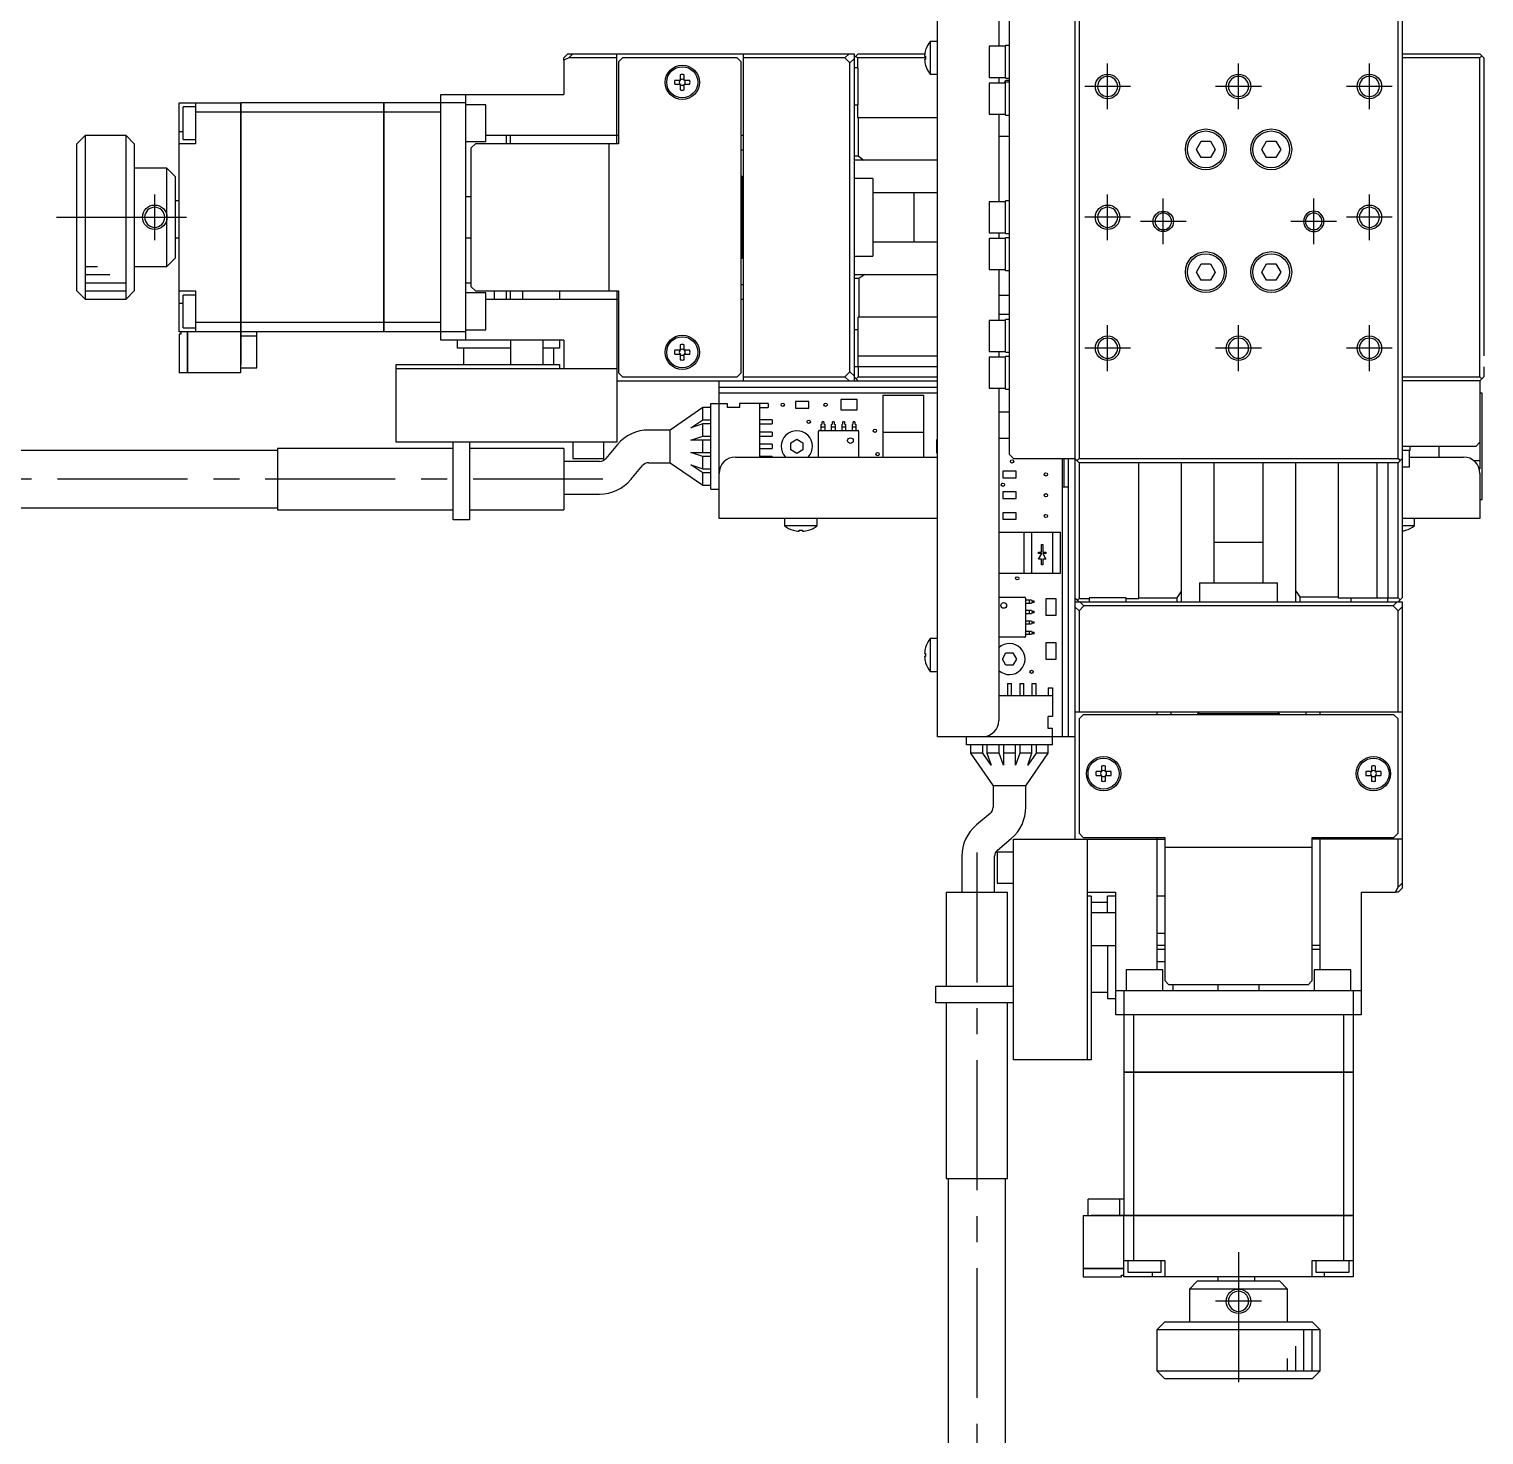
# Model space of a CAD drawing. Extents: x 0 to 716, y -8 to 426.
# Drawn here: x 157.8 to 335.7, y 158.7 to 330.5 of the extents above; entities that cross this region are included whole.
import ezdxf

# ---------------------------------------------------------------- set-up
doc = ezdxf.new("R2010")
doc.units = 0
doc.header["$LTSCALE"] = 0.5
doc.linetypes.add('CENTER', pattern=[50.8, 31.75, -6.35, 6.35, -6.35])
for name, color, linetype in [('MSM_CENTER', 1, 'CENTER'), ('MSM_CONTINUOUS', 7, 'CONTINUOUS'), ('MSM_NARROW', 5, 'CONTINUOUS')]:
    doc.layers.add(name, color=color, linetype=linetype)

msp = doc.modelspace()

# ---------------------------------------------------------------- linework, layer by layer
at = {"layer": 'MSM_CENTER'}
for p, q in [((289.67, 320.74), (289.67, 326.34)), ((305.67, 320.74), (305.67, 326.34)), ((321.67, 320.74), (321.67, 326.34)), ((292.47, 323.54), (286.87, 323.54)), ((308.47, 323.54), (302.87, 323.54)), ((324.47, 323.54), (318.87, 323.54)), ((173.17, 304.74), (173.17, 310.34)), ((289.67, 304.74), (289.67, 310.34)), ((296.47, 304.24), (296.47, 309.84)), ((314.87, 304.24), (314.87, 309.84)), ((321.67, 304.74), (321.67, 310.34)), ((161.17, 307.54), (179.17, 307.54)), ((292.47, 307.54), (286.87, 307.54)), ((299.27, 307.04), (293.67, 307.04)), ((317.67, 307.04), (312.07, 307.04)), ((324.47, 307.54), (318.87, 307.54)), ((289.67, 288.74), (289.67, 294.34)), ((305.67, 288.74), (305.67, 294.34)), ((321.67, 288.74), (321.67, 294.34)), ((292.47, 291.54), (286.87, 291.54)), ((308.47, 291.54), (302.87, 291.54)), ((324.47, 291.54), (318.87, 291.54)), ((227.97, 275.54), (89.06, 275.54)), ((273.67, 229.9), (273.67, 86.77)), ((305.67, 181.04), (305.67, 163.04)), ((308.47, 175.04), (302.87, 175.04))]:
    msp.add_line(p, q, dxfattribs=at)
at = {"layer": 'MSM_CONTINUOUS'}
for p, q in [((268.87, 244.04), (268.87, 337.04)), ((277.67, 278.54), (277.67, 336.54)), ((285.67, 337.04), (285.67, 231.54)), ((286.17, 337.04), (286.17, 278.04)), ((325.17, 278.04), (325.17, 337.04)), ((325.67, 337.04), (325.67, 261.04)), ((276.37, 335.04), (276.37, 328.44)), ((267.97, 329.04), (267.97, 325.04)), ((268.87, 329.04), (267.97, 329.04)), ((223.17, 327.04), (223.67, 327.54)), ((223.67, 327.54), (258.67, 327.54)), ((224.28, 327.54), (223.78, 327.04)), ((229.67, 316.54), (229.67, 327.54)), ((245.17, 287.54), (245.17, 327.54)), ((257.56, 327.04), (258.06, 327.54)), ((258.67, 327.54), (258.67, 287.54)), ((259.17, 327.54), (258.67, 327.04)), ((259.17, 327.54), (267.32, 327.54)), ((267.42, 327.99), (267.42, 327.97)), ((275.17, 328.44), (275.17, 324.64)), ((277.17, 328.44), (275.17, 328.44)), ((277.17, 324.54), (277.17, 328.54)), ((277.67, 328.54), (277.17, 328.54)), ((325.67, 327.54), (335.17, 327.54)), ((335.67, 327.04), (335.17, 327.54)), ((335.17, 327.04), (335.42, 327.29)), ((223.78, 327.04), (223.17, 326.74)), ((223.17, 326.74), (223.17, 327.04)), ((223.17, 326.74), (223.17, 322.54)), ((229.67, 327.04), (223.78, 327.04)), ((230.37, 327.04), (229.87, 326.54)), ((229.87, 326.54), (229.87, 316.54)), ((244.37, 327.04), (230.37, 327.04)), ((244.87, 326.54), (244.37, 327.04)), ((244.87, 288.54), (244.87, 326.54)), ((257.56, 327.04), (245.17, 327.04)), ((258.17, 326.43), (257.56, 327.04)), ((258.67, 326.93), (258.17, 326.43)), ((258.17, 288.66), (258.17, 326.43)), ((259.17, 325.79), (258.67, 325.79)), ((258.87, 327.24), (259.07, 327.04)), ((259.07, 327.04), (259.07, 325.79)), ((267.42, 327.04), (259.07, 327.04)), ((259.17, 321.29), (259.17, 325.79)), ((267.28, 327.24), (267.42, 327.24)), ((267.42, 326.84), (267.28, 326.84)), ((267.42, 327.24), (267.42, 326.84)), ((267.42, 326.12), (267.42, 326.09)), ((335.17, 327.04), (325.67, 327.04)), ((335.17, 288.04), (335.17, 327.04)), ((335.67, 327.04), (335.67, 290.61)), ((237.43, 324.28), (236.75, 324.28)), ((236.75, 323.8), (237.43, 323.8)), ((237.43, 324.96), (237.43, 324.28)), ((237.43, 323.8), (237.43, 323.13)), ((237.91, 324.28), (237.91, 324.96)), ((238.59, 324.28), (237.91, 324.28)), ((237.91, 323.8), (238.59, 323.8)), ((237.91, 323.13), (237.91, 323.8)), ((267.97, 325.04), (268.87, 325.04)), ((275.17, 324.64), (277.17, 324.64)), ((275.17, 323.94), (275.17, 320.14)), ((277.17, 323.94), (275.17, 323.94)), ((276.37, 324.64), (276.37, 323.94)), ((277.04, 323.94), (277.24, 324.29)), ((277.17, 324.54), (277.67, 324.54)), ((277.17, 320.04), (277.17, 324.04)), ((277.67, 324.04), (277.17, 324.04)), ((277.24, 324.29), (277.67, 324.29)), ((208.17, 322.54), (223.17, 322.54)), ((208.17, 292.54), (208.17, 322.54)), ((211.17, 322.54), (211.17, 292.54)), ((176.17, 293.54), (176.17, 321.54)), ((176.17, 321.54), (183.67, 321.54)), ((178.17, 321.04), (176.67, 321.04)), ((176.67, 317.04), (176.67, 321.04)), ((178.17, 321.54), (178.17, 316.54)), ((183.67, 320.39), (178.17, 320.39)), ((183.67, 321.54), (183.67, 288.54)), ((183.67, 321.53), (183.68, 321.53)), ((183.67, 320.39), (183.68, 320.39)), ((201.17, 321.54), (183.68, 321.54)), ((183.68, 321.54), (183.68, 289.54)), ((201.17, 320.39), (183.68, 320.39)), ((201.17, 293.54), (201.17, 321.54)), ((201.17, 321.53), (201.18, 321.53)), ((201.17, 320.39), (201.18, 320.39)), ((201.18, 321.54), (201.18, 293.54)), ((211.17, 321.54), (201.18, 321.54)), ((208.17, 320.39), (201.18, 320.39)), ((213.67, 321.29), (211.17, 321.29)), ((213.67, 316.79), (213.67, 321.29)), ((258.67, 321.29), (259.17, 321.29)), ((259.07, 321.29), (259.07, 319.74)), ((275.17, 320.14), (277.17, 320.14)), ((276.37, 320.14), (276.37, 309.44)), ((259.07, 319.74), (268.87, 319.74)), ((259.17, 319.74), (259.17, 315.04)), ((277.17, 320.04), (277.67, 320.04)), ((164.67, 317.54), (163.67, 316.54)), ((164.67, 317.54), (164.67, 297.54)), ((169.67, 317.54), (164.67, 317.54)), ((169.67, 297.54), (169.67, 317.54)), ((170.67, 316.54), (169.67, 317.54)), ((176.17, 318.04), (176.67, 318.04)), ((176.67, 317.04), (178.17, 317.04)), ((211.17, 316.79), (213.67, 316.79)), ((229.87, 317.54), (213.67, 317.54)), ((216.17, 316.54), (216.17, 317.54)), ((216.67, 316.54), (216.67, 317.54)), ((245.17, 317.54), (244.87, 317.54)), ((276.37, 317.44), (277.67, 317.44)), ((300.52, 315.84), (301.09, 316.84)), ((301.09, 316.84), (302.25, 316.84)), ((302.25, 316.84), (302.83, 315.84)), ((308.52, 315.84), (309.09, 316.84)), ((309.09, 316.84), (310.25, 316.84)), ((310.25, 316.84), (310.83, 315.84)), ((163.67, 298.54), (163.67, 316.54)), ((170.67, 316.54), (170.67, 298.54)), ((178.17, 316.54), (176.17, 316.54)), ((212.37, 316.54), (211.87, 316.04)), ((211.87, 299.04), (211.87, 316.04)), ((229.87, 316.54), (212.37, 316.54)), ((228.67, 316.54), (228.67, 298.54)), ((244.87, 315.79), (245.17, 315.79)), ((258.67, 315.04), (259.17, 315.04)), ((259.17, 315.04), (259.88, 314.54)), ((301.09, 314.84), (300.52, 315.84)), ((302.25, 314.84), (301.09, 314.84)), ((302.83, 315.84), (302.25, 314.84)), ((309.09, 314.84), (308.52, 315.84)), ((310.25, 314.84), (309.09, 314.84)), ((310.83, 315.84), (310.25, 314.84)), ((174.67, 313.54), (170.67, 313.54)), ((174.67, 313.54), (175.67, 312.54)), ((174.67, 301.54), (174.67, 313.54)), ((268.87, 314.54), (258.67, 314.54)), ((175.67, 312.54), (175.67, 302.54)), ((244.97, 312.54), (244.87, 312.54)), ((244.97, 302.54), (244.97, 312.54)), ((245.17, 312.34), (244.97, 312.54)), ((260.97, 312.29), (258.67, 312.29)), ((260.97, 312.29), (260.97, 302.79)), ((176.17, 309.54), (175.67, 309.54)), ((211.87, 310.04), (211.17, 310.04)), ((268.87, 310.54), (260.97, 310.54)), ((265.97, 310.54), (265.97, 304.54)), ((277.17, 305.54), (277.17, 309.54)), ((277.67, 309.54), (277.17, 309.54)), ((275.17, 309.44), (275.17, 305.64)), ((277.17, 309.44), (275.17, 309.44)), ((175.67, 305.04), (176.17, 305.04)), ((211.17, 305.04), (211.87, 305.04)), ((260.97, 304.54), (268.87, 304.54)), ((275.17, 305.64), (277.17, 305.64)), ((275.17, 304.94), (275.17, 301.14)), ((277.17, 304.94), (275.17, 304.94)), ((276.37, 305.64), (276.37, 304.94)), ((277.17, 305.54), (277.67, 305.54)), ((277.17, 301.04), (277.17, 305.04)), ((277.67, 305.04), (277.17, 305.04)), ((175.67, 302.54), (174.67, 301.54)), ((244.87, 302.54), (244.97, 302.54)), ((244.97, 302.54), (245.17, 302.74)), ((258.67, 302.79), (260.97, 302.79)), ((170.67, 301.54), (174.67, 301.54)), ((275.17, 301.14), (277.17, 301.14)), ((276.37, 301.14), (276.37, 294.94)), ((277.17, 301.04), (277.67, 301.04)), ((300.52, 300.84), (301.09, 301.84)), ((301.09, 299.84), (300.52, 300.84)), ((301.09, 301.84), (302.25, 301.84)), ((302.25, 301.84), (302.83, 300.84)), ((302.83, 300.84), (302.25, 299.84)), ((308.52, 300.84), (309.09, 301.84)), ((309.09, 299.84), (308.52, 300.84)), ((309.09, 301.84), (310.25, 301.84)), ((310.25, 301.84), (310.83, 300.84)), ((310.83, 300.84), (310.25, 299.84)), ((211.17, 299.54), (211.87, 299.54)), ((211.87, 299.04), (212.37, 298.54)), ((245.17, 299.29), (244.87, 299.29)), ((258.67, 300.54), (268.87, 300.54)), ((259.27, 300.04), (258.67, 300.04)), ((259.98, 300.54), (259.27, 300.04)), ((259.27, 300.04), (259.27, 295.34)), ((302.25, 299.84), (301.09, 299.84)), ((310.25, 299.84), (309.09, 299.84)), ((163.67, 298.54), (164.67, 297.54)), ((164.67, 297.54), (169.67, 297.54)), ((169.67, 297.54), (170.67, 298.54)), ((176.17, 298.54), (178.17, 298.54)), ((176.17, 297.04), (176.67, 297.04)), ((178.17, 298.04), (176.67, 298.04)), ((176.67, 294.04), (176.67, 298.04)), ((178.17, 298.54), (178.17, 293.54)), ((213.67, 298.29), (211.17, 298.29)), ((212.37, 298.54), (229.87, 298.54)), ((213.67, 293.79), (213.67, 298.29)), ((213.67, 297.54), (229.87, 297.54)), ((214.67, 298.54), (214.67, 297.54)), ((216.17, 297.54), (216.17, 298.54)), ((216.67, 297.54), (216.67, 298.54)), ((218.17, 297.54), (218.17, 298.54)), ((222.67, 298.54), (222.67, 297.54)), ((229.67, 298.54), (229.67, 280.04)), ((229.87, 298.54), (229.87, 288.54)), ((244.87, 297.54), (245.17, 297.54)), ((276.37, 298.04), (277.67, 298.04)), ((259.17, 289.29), (259.17, 295.34)), ((268.87, 295.34), (259.17, 295.34)), ((277.67, 295.64), (276.37, 295.64)), ((183.67, 293.54), (176.17, 293.54)), ((176.37, 293.54), (176.37, 293.24)), ((176.67, 294.04), (178.17, 294.04)), ((177.17, 288.54), (177.17, 293.54)), ((177.18, 293.54), (177.18, 288.54)), ((183.67, 294.7), (178.17, 294.7)), ((183.67, 294.7), (183.68, 294.7)), ((183.67, 293.55), (183.68, 293.55)), ((201.17, 294.7), (183.68, 294.7)), ((201.17, 293.54), (183.68, 293.54)), ((185.67, 289.14), (185.67, 293.54)), ((201.17, 294.7), (201.18, 294.7)), ((201.17, 293.55), (201.18, 293.55)), ((208.17, 294.7), (201.18, 294.7)), ((211.17, 293.54), (201.18, 293.54)), ((211.17, 293.79), (213.67, 293.79)), ((259.17, 293.79), (258.67, 293.79)), ((275.17, 294.94), (275.17, 291.14)), ((277.17, 294.94), (275.17, 294.94)), ((277.17, 291.04), (277.17, 295.04)), ((277.67, 295.04), (277.17, 295.04)), ((176.37, 293.24), (176.17, 293.24)), ((176.17, 293.24), (176.17, 288.54)), ((183.68, 293.04), (185.67, 293.04)), ((223.17, 292.54), (208.17, 292.54)), ((210.17, 291.54), (210.17, 292.54)), ((216.67, 292.54), (216.67, 289.54)), ((220.67, 289.54), (220.67, 292.54)), ((222.67, 292.54), (222.67, 291.54)), ((223.17, 292.54), (223.17, 289.04)), ((237.43, 291.96), (237.43, 291.28)), ((237.91, 291.28), (237.91, 291.96)), ((216.67, 291.54), (210.17, 291.54)), ((210.92, 291.54), (210.92, 289.54)), ((222.67, 291.54), (220.67, 291.54)), ((221.92, 291.54), (221.92, 289.54)), ((237.43, 291.28), (236.75, 291.28)), ((236.75, 290.8), (237.43, 290.8)), ((237.43, 290.8), (237.43, 290.13)), ((238.59, 291.28), (237.91, 291.28)), ((237.91, 290.8), (238.59, 290.8)), ((237.91, 290.13), (237.91, 290.8)), ((259.17, 290.61), (268.87, 290.61)), ((275.17, 291.14), (277.17, 291.14)), ((275.17, 290.44), (275.17, 286.64)), ((277.17, 290.44), (275.17, 290.44)), ((276.37, 291.14), (276.37, 290.44)), ((277.17, 291.04), (277.67, 291.04)), ((277.17, 286.54), (277.17, 290.54)), ((277.67, 290.54), (277.17, 290.54)), ((177.17, 288.54), (176.17, 288.54)), ((177.17, 288.55), (177.18, 288.55)), ((183.67, 288.54), (177.18, 288.54)), ((183.68, 289.54), (183.67, 289.54)), ((183.67, 289.14), (185.67, 289.14)), ((202.67, 289.54), (222.67, 289.54)), ((202.67, 280.04), (202.67, 289.54)), ((202.67, 289.04), (229.67, 289.04)), ((222.67, 289.54), (222.67, 289.04)), ((229.87, 288.54), (230.37, 288.04)), ((244.37, 288.04), (244.87, 288.54)), ((257.56, 288.04), (258.17, 288.66)), ((258.17, 288.66), (258.67, 288.16)), ((258.67, 289.29), (259.17, 289.29)), ((259.17, 289.28), (259.17, 288.04)), ((268.87, 289.28), (259.17, 289.28)), ((335.67, 289.28), (335.67, 288.04)), ((229.67, 287.54), (268.87, 287.54)), ((230.37, 288.04), (244.37, 288.04)), ((242.17, 270.74), (242.17, 287.54)), ((268.87, 286.74), (242.17, 286.74)), ((245.17, 288.04), (257.56, 288.04)), ((258.06, 287.54), (257.56, 288.04)), ((258.67, 288.04), (259.17, 287.54)), ((259.17, 288.04), (258.92, 287.79)), ((259.17, 288.04), (268.87, 288.04)), ((275.17, 286.64), (277.17, 286.64)), ((276.37, 286.64), (276.37, 246.04)), ((277.17, 286.54), (277.67, 286.54)), ((325.67, 288.04), (335.17, 288.04)), ((335.17, 287.54), (325.67, 287.54)), ((335.17, 287.54), (335.67, 288.04)), ((335.42, 287.79), (335.17, 288.04)), ((335.17, 287.54), (335.17, 276.79)), ((241.17, 274.29), (241.17, 284.79)), ((241.17, 284.79), (243.17, 284.79)), ((268.87, 286.04), (242.17, 286.04)), ((243.17, 284.79), (243.17, 284.29)), ((244.67, 284.79), (244.67, 284.29)), ((248.17, 284.79), (244.67, 284.79)), ((247.17, 278.24), (247.17, 284.79)), ((248.17, 284.79), (248.17, 284.29)), ((253.13, 285.02), (251.53, 285.02)), ((251.53, 285.02), (251.53, 284.22)), ((253.13, 284.22), (253.13, 285.02)), ((257.05, 285.25), (257.05, 284)), ((259.05, 285.25), (257.05, 285.25)), ((259.05, 284), (259.05, 285.25)), ((262.17, 285.79), (267.17, 285.79)), ((262.17, 285.79), (262.17, 278.24)), ((267.17, 285.79), (267.17, 278.24)), ((335.47, 286.04), (335.17, 286.04)), ((335.47, 273.04), (335.47, 286.04)), ((240.17, 284.29), (236.17, 281.54)), ((238.72, 281.79), (240.17, 282.79)), ((240.17, 282.79), (240.17, 284.29)), ((241.17, 284.29), (240.17, 284.29)), ((240.17, 282.79), (241.17, 282.79)), ((244.67, 284.29), (243.17, 284.29)), ((247.17, 284.29), (248.17, 284.29)), ((248.67, 282.79), (247.17, 282.79)), ((248.67, 282.79), (248.67, 282.29)), ((251.53, 284.22), (253.13, 284.22)), ((257.05, 284), (259.05, 284)), ((277.67, 283.74), (276.37, 283.74)), ((236.17, 281.54), (233.57, 281.54)), ((236.17, 277.54), (236.17, 281.54)), ((240.17, 282.29), (238.72, 281.79)), ((240.17, 280.79), (240.17, 282.29)), ((241.17, 282.29), (240.17, 282.29)), ((247.17, 282.29), (248.67, 282.29)), ((248.67, 281.29), (247.17, 281.29)), ((248.67, 281.29), (248.67, 280.79)), ((254.33, 278.24), (254.33, 281.39)), ((254.43, 281.49), (259.13, 281.49)), ((254.66, 282.23), (254.77, 282.29)), ((254.66, 281.49), (254.66, 282.23)), ((254.66, 281.93), (255.09, 281.93)), ((254.77, 282.29), (254.77, 282.54)), ((254.97, 282.54), (254.77, 282.54)), ((254.97, 282.54), (254.97, 282.29)), ((254.97, 282.29), (255.09, 282.23)), ((255.09, 282.23), (255.09, 281.49)), ((255.93, 282.23), (256.04, 282.29)), ((255.93, 281.49), (255.93, 282.23)), ((255.93, 281.93), (256.36, 281.93)), ((256.04, 282.29), (256.04, 282.54)), ((256.24, 282.54), (256.04, 282.54)), ((256.24, 282.54), (256.24, 282.29)), ((256.24, 282.29), (256.36, 282.23)), ((256.36, 282.23), (256.36, 281.49)), ((257.2, 282.23), (257.31, 282.29)), ((257.2, 281.49), (257.2, 282.23)), ((257.2, 281.93), (257.63, 281.93)), ((257.31, 282.29), (257.31, 282.54)), ((257.51, 282.54), (257.31, 282.54)), ((257.51, 282.54), (257.51, 282.29)), ((257.51, 282.29), (257.63, 282.23)), ((257.63, 282.23), (257.63, 281.49)), ((258.47, 282.23), (258.58, 282.29)), ((258.47, 281.49), (258.47, 282.23)), ((258.47, 281.93), (258.9, 281.93)), ((258.58, 282.29), (258.58, 282.54)), ((258.78, 282.54), (258.58, 282.54)), ((258.78, 282.54), (258.78, 282.29)), ((258.78, 282.29), (258.9, 282.23)), ((258.9, 282.23), (258.9, 281.49)), ((259.23, 281.39), (259.23, 278.24)), ((262.17, 281.29), (267.17, 281.29)), ((188.17, 279.29), (188.17, 271.79)), ((209.67, 279.29), (188.17, 279.29)), ((229.67, 280.04), (202.67, 280.04)), ((209.67, 270.54), (209.67, 280.04)), ((211.67, 280.04), (211.67, 270.54)), ((223.17, 279.29), (211.67, 279.29)), ((223.17, 279.29), (223.17, 271.79)), ((224.27, 280.04), (224.27, 278.04)), ((228.07, 278.04), (228.07, 280.04)), ((229.74, 279.76), (228.32, 278.07)), ((238.72, 280.29), (240.17, 280.79)), ((241.17, 280.29), (238.72, 280.29)), ((240.17, 280.79), (241.17, 280.79)), ((240.17, 278.79), (240.17, 280.29)), ((247.17, 280.79), (248.67, 280.79)), ((248.67, 279.79), (247.17, 279.79)), ((247.17, 279.29), (248.67, 279.29)), ((248.67, 279.79), (248.67, 279.29)), ((250.92, 279.98), (251.67, 280.41)), ((250.92, 279.11), (250.92, 279.98)), ((251.67, 280.41), (252.42, 279.98)), ((252.42, 279.98), (252.42, 279.11)), ((268.76, 280.34), (268.76, 278.74)), ((268.87, 280.34), (268.76, 280.34)), ((276.37, 280.54), (277.67, 280.54)), ((334.67, 279.54), (325.67, 279.54)), ((326.67, 279.04), (326.67, 279.54)), ((330.17, 279.54), (330.17, 278.24)), ((334.67, 279.54), (335.17, 280.04)), ((188.17, 279.04), (140.17, 279.04)), ((227.56, 277.71), (223.17, 277.71)), ((224.27, 278.04), (228.07, 278.04)), ((233.57, 277.54), (236.17, 277.54)), ((236.17, 277.54), (240.17, 274.79)), ((240.17, 278.29), (238.72, 278.79)), ((238.72, 278.79), (241.17, 278.79)), ((240.17, 276.79), (240.17, 278.29)), ((241.17, 278.29), (240.17, 278.29)), ((244.17, 278.24), (268.87, 278.24)), ((248.67, 278.29), (247.17, 278.29)), ((248.67, 278.29), (248.67, 278.24)), ((251.67, 278.68), (250.92, 279.11)), ((252.42, 279.11), (251.67, 278.68)), ((268.76, 278.74), (268.87, 278.74)), ((277.67, 278.54), (278.17, 278.04)), ((278.17, 278.04), (285.67, 278.04)), ((284.17, 244.04), (284.17, 278.04)), ((284.37, 274.54), (284.37, 278.04)), ((284.87, 244.04), (284.87, 278.04)), ((285.67, 278.04), (286.17, 277.54)), ((285.92, 277.79), (286.17, 278.04)), ((286.17, 278.04), (325.17, 278.04)), ((286.17, 277.54), (286.17, 260.94)), ((325.17, 277.54), (286.17, 277.54)), ((293.47, 260.94), (293.47, 277.54)), ((298.67, 277.54), (298.67, 260.54)), ((302.67, 277.54), (302.67, 262.84)), ((308.67, 262.84), (308.67, 277.54)), ((312.67, 260.54), (312.67, 277.54)), ((317.87, 277.54), (317.87, 261.04)), ((322.61, 261.04), (322.61, 277.54)), ((323.93, 277.54), (323.93, 261.04)), ((325.17, 278.04), (325.42, 277.79)), ((325.17, 277.54), (325.67, 278.04)), ((325.17, 261.04), (325.17, 277.54)), ((326.67, 279.04), (325.67, 279.04)), ((326.57, 277.04), (326.57, 279.04)), ((326.57, 278.24), (333.17, 278.24)), ((335.17, 277.79), (334.43, 277.79)), ((231.39, 275.5), (232.8, 277.19)), ((240.17, 276.29), (238.72, 277.29)), ((238.72, 277.29), (240.17, 276.79)), ((240.17, 276.79), (241.17, 276.79)), ((240.17, 274.79), (240.17, 276.29)), ((241.17, 276.29), (240.17, 276.29)), ((276.87, 276.51), (276.87, 275.71)), ((278.47, 276.51), (276.87, 276.51)), ((276.87, 275.71), (278.47, 275.71)), ((278.47, 275.71), (278.47, 276.51)), ((325.67, 277.04), (326.57, 277.04)), ((335.09, 276.79), (335.17, 276.79)), ((335.17, 276.24), (335.17, 270.74)), ((240.17, 274.79), (241.17, 274.79)), ((241.17, 274.29), (242.17, 274.29)), ((276.87, 273.97), (276.87, 273.17)), ((278.47, 273.97), (276.87, 273.97)), ((278.47, 273.17), (278.47, 273.97)), ((284.87, 274.54), (284.17, 274.54)), ((223.17, 273.71), (227.56, 273.71)), ((276.87, 273.17), (278.47, 273.17)), ((335.17, 273.04), (335.47, 273.04)), ((140.17, 272.04), (188.17, 272.04)), ((188.17, 271.79), (209.67, 271.79)), ((211.67, 270.54), (209.67, 270.54)), ((211.67, 271.79), (223.17, 271.79)), ((268.87, 270.74), (242.17, 270.74)), ((250.17, 270.74), (250.17, 269.85)), ((254.17, 269.85), (254.17, 270.74)), ((276.87, 271.43), (276.87, 270.63)), ((278.47, 271.43), (276.87, 271.43)), ((276.87, 270.63), (278.47, 270.63)), ((278.47, 270.63), (278.47, 271.43)), ((335.17, 270.74), (325.67, 270.74)), ((327.17, 269.85), (327.17, 270.74)), ((250.17, 269.85), (254.17, 269.85)), ((251.22, 269.29), (251.24, 269.29)), ((251.97, 269.29), (252.37, 269.29)), ((251.97, 269.16), (251.97, 269.29)), ((252.37, 269.29), (252.37, 269.16)), ((253.1, 269.29), (253.12, 269.29)), ((276.37, 269.04), (283.92, 269.04)), ((279.42, 269.04), (279.42, 264.04)), ((280.42, 264.04), (280.42, 269.04)), ((282.92, 269.04), (282.92, 264.04)), ((283.92, 264.04), (283.92, 269.04)), ((325.67, 269.85), (327.17, 269.85)), ((326.1, 269.29), (326.12, 269.29)), ((281.6, 267.54), (281.75, 267.54)), ((281.6, 266.59), (281.6, 267.54)), ((281.75, 267.54), (281.75, 266.59)), ((302.67, 267.84), (308.67, 267.84)), ((281.22, 266.59), (281.6, 266.59)), ((281.22, 266.44), (281.22, 266.59)), ((281.22, 265.77), (281.61, 266.44)), ((281.61, 266.44), (281.22, 266.44)), ((281.6, 265.77), (281.22, 265.77)), ((281.6, 265.07), (281.6, 265.77)), ((281.75, 265.07), (281.6, 265.07)), ((282.12, 266.44), (281.73, 266.44)), ((281.73, 266.44), (282.12, 265.77)), ((281.75, 266.59), (282.12, 266.59)), ((282.12, 265.77), (281.75, 265.77)), ((281.75, 265.77), (281.75, 265.07)), ((282.12, 266.59), (282.12, 266.44)), ((276.37, 264.04), (283.92, 264.04)), ((298.17, 261.04), (298.67, 261.75)), ((300.92, 262.84), (310.42, 262.84)), ((300.92, 262.84), (300.92, 260.54)), ((310.42, 260.54), (310.42, 262.84)), ((312.67, 261.85), (313.17, 261.14)), ((276.37, 261.1), (279.52, 261.1)), ((279.62, 261), (279.62, 256.3)), ((279.62, 260.77), (280.35, 260.77)), ((280.35, 260.34), (279.62, 260.34)), ((280.06, 260.77), (280.06, 260.34)), ((280.35, 260.77), (280.42, 260.65)), ((280.42, 260.45), (280.35, 260.34)), ((280.42, 260.65), (280.67, 260.65)), ((280.67, 260.45), (280.42, 260.45)), ((280.67, 260.45), (280.67, 260.65)), ((282.13, 260.92), (282.13, 258.92)), ((283.38, 260.92), (282.13, 260.92)), ((283.38, 258.92), (283.38, 260.92)), ((285.67, 261.04), (285.97, 260.74)), ((285.67, 260.54), (325.67, 260.54)), ((286.17, 259.43), (285.67, 259.93)), ((285.97, 260.74), (286.17, 260.94)), ((285.97, 260.74), (286.17, 260.54)), ((286.17, 260.94), (287.42, 260.94)), ((286.78, 260.04), (286.17, 259.43)), ((286.28, 260.54), (286.78, 260.04)), ((324.56, 260.04), (286.78, 260.04)), ((291.92, 261.04), (287.42, 261.04)), ((287.42, 261.04), (287.42, 260.54)), ((291.92, 260.54), (291.92, 261.04)), ((291.92, 260.94), (293.47, 260.94)), ((293.47, 261.04), (298.17, 261.04)), ((298.17, 260.54), (298.17, 261.04)), ((313.17, 261.14), (313.17, 260.54)), ((313.17, 261.14), (317.87, 261.14)), ((317.87, 261.04), (323.92, 261.04)), ((319.42, 261.04), (319.42, 260.54)), ((323.92, 260.54), (323.92, 261.04)), ((323.93, 261.04), (325.17, 261.04)), ((324.56, 260.04), (325.06, 260.54)), ((325.17, 259.43), (324.56, 260.04)), ((325.17, 261.04), (325.42, 260.79)), ((325.17, 260.54), (325.67, 261.04)), ((325.67, 259.93), (325.17, 259.43)), ((325.67, 260.54), (325.67, 225.54)), ((279.62, 259.5), (280.35, 259.5)), ((280.35, 259.07), (279.62, 259.07)), ((279.62, 258.23), (280.35, 258.23)), ((280.06, 259.5), (280.06, 259.07)), ((280.06, 258.23), (280.06, 257.8)), ((280.35, 259.5), (280.42, 259.38)), ((280.42, 259.18), (280.35, 259.07)), ((280.35, 258.23), (280.42, 258.11)), ((280.42, 257.91), (280.35, 257.8)), ((280.42, 259.38), (280.67, 259.38)), ((280.67, 259.18), (280.42, 259.18)), ((280.42, 258.11), (280.67, 258.11)), ((280.67, 257.91), (280.42, 257.91)), ((280.67, 259.18), (280.67, 259.38)), ((280.67, 257.91), (280.67, 258.11)), ((282.13, 258.92), (283.38, 258.92)), ((286.17, 259.43), (286.17, 247.04)), ((325.17, 247.04), (325.17, 259.43)), ((279.52, 256.2), (276.37, 256.2)), ((280.35, 257.8), (279.62, 257.8)), ((279.62, 256.96), (280.35, 256.96)), ((280.35, 256.53), (279.62, 256.53)), ((280.06, 256.96), (280.06, 256.53)), ((280.35, 256.96), (280.42, 256.84)), ((280.42, 256.64), (280.35, 256.53)), ((280.42, 256.84), (280.67, 256.84)), ((280.67, 256.64), (280.42, 256.64)), ((280.67, 256.64), (280.67, 256.84)), ((267.42, 254.99), (267.42, 254.97)), ((267.97, 256.04), (267.97, 252.04)), ((268.87, 256.04), (267.97, 256.04)), ((282.13, 255.52), (282.13, 253.52)), ((283.38, 255.52), (282.13, 255.52)), ((283.38, 253.52), (283.38, 255.52)), ((267.28, 254.24), (267.42, 254.24)), ((267.42, 253.84), (267.28, 253.84)), ((267.42, 254.24), (267.42, 253.84)), ((267.42, 253.12), (267.42, 253.09)), ((276.8, 253.54), (277.24, 254.29)), ((277.24, 252.79), (276.8, 253.54)), ((277.24, 254.29), (278.1, 254.29)), ((278.1, 252.79), (277.24, 252.79)), ((278.1, 254.29), (278.54, 253.54)), ((278.54, 253.54), (278.1, 252.79)), ((282.13, 253.52), (283.38, 253.52)), ((267.97, 252.04), (268.87, 252.04)), ((276.37, 250.54), (276.42, 250.54)), ((282.92, 249.04), (276.37, 249.04)), ((276.42, 249.04), (276.42, 250.54)), ((277.42, 250.54), (277.92, 250.54)), ((277.42, 250.54), (277.42, 249.04)), ((277.92, 249.04), (277.92, 250.54)), ((278.92, 250.54), (279.42, 250.54)), ((278.92, 250.54), (278.92, 249.04)), ((279.42, 249.04), (279.42, 250.54)), ((280.42, 250.54), (280.92, 250.54)), ((280.42, 250.54), (280.42, 249.04)), ((280.92, 249.04), (280.92, 250.54)), ((282.42, 250.04), (282.92, 250.04)), ((282.42, 250.04), (282.42, 249.04)), ((282.92, 250.04), (282.92, 246.54)), ((282.92, 246.54), (282.42, 246.54)), ((282.42, 245.04), (282.42, 246.54)), ((325.67, 247.04), (285.67, 247.04)), ((286.67, 246.74), (286.17, 246.24)), ((286.17, 246.24), (286.17, 232.24)), ((324.67, 246.74), (286.67, 246.74)), ((295.67, 247.04), (295.67, 246.74)), ((297.42, 246.74), (297.42, 247.04)), ((300.87, 247.04), (300.67, 246.84)), ((310.67, 246.84), (300.67, 246.84)), ((300.67, 246.84), (300.67, 246.74)), ((310.67, 246.84), (310.47, 247.04)), ((310.67, 246.74), (310.67, 246.84)), ((313.92, 247.04), (313.92, 246.74)), ((315.67, 246.74), (315.67, 247.04)), ((325.17, 246.24), (324.67, 246.74)), ((325.17, 232.24), (325.17, 246.24)), ((285.67, 244.04), (268.87, 244.04)), ((272.42, 243.04), (272.42, 244.04)), ((282.92, 245.04), (282.42, 245.04)), ((282.92, 243.04), (282.92, 245.04)), ((282.92, 243.04), (272.42, 243.04)), ((272.92, 243.04), (272.92, 242.04)), ((274.42, 242.04), (272.92, 242.04)), ((272.92, 242.04), (275.67, 238.04)), ((274.42, 242.04), (274.42, 243.04)), ((275.42, 240.59), (274.42, 242.04)), ((274.92, 243.04), (274.92, 242.04)), ((276.42, 242.04), (274.92, 242.04)), ((274.92, 242.04), (275.42, 240.59)), ((276.42, 242.04), (276.42, 243.04)), ((276.92, 240.59), (276.42, 242.04)), ((276.92, 243.04), (276.92, 240.59)), ((278.42, 242.04), (276.92, 242.04)), ((278.42, 240.59), (278.42, 243.04)), ((278.92, 242.04), (278.42, 240.59)), ((278.92, 243.04), (278.92, 242.04)), ((280.42, 242.04), (278.92, 242.04)), ((279.67, 238.04), (282.42, 242.04)), ((280.92, 242.04), (279.92, 240.59)), ((279.92, 240.59), (280.42, 242.04)), ((280.42, 242.04), (280.42, 243.04)), ((280.92, 243.04), (280.92, 242.04)), ((282.42, 242.04), (280.92, 242.04)), ((282.42, 242.04), (282.42, 243.04)), ((288.93, 240.46), (288.93, 239.78)), ((289.41, 239.78), (289.41, 240.46)), ((321.93, 240.46), (321.93, 239.78)), ((322.41, 239.78), (322.41, 240.46)), ((288.93, 239.78), (288.25, 239.78)), ((288.25, 239.3), (288.93, 239.3)), ((288.93, 239.3), (288.93, 238.63)), ((290.09, 239.78), (289.41, 239.78)), ((289.41, 238.63), (289.41, 239.3)), ((289.41, 239.3), (290.09, 239.3)), ((321.93, 239.78), (321.25, 239.78)), ((321.25, 239.3), (321.93, 239.3)), ((321.93, 239.3), (321.93, 238.63)), ((323.09, 239.78), (322.41, 239.78)), ((322.41, 238.63), (322.41, 239.3)), ((322.41, 239.3), (323.09, 239.3)), ((279.67, 238.04), (275.67, 238.04)), ((275.67, 238.04), (275.67, 235.44)), ((279.67, 235.44), (279.67, 238.04)), ((275.31, 234.68), (273.63, 233.26)), ((276.2, 230.2), (277.88, 231.61)), ((278.17, 204.54), (278.17, 231.54)), ((278.17, 231.54), (296.67, 231.54)), ((286.17, 232.24), (286.67, 231.74)), ((286.67, 231.74), (296.67, 231.74)), ((287.17, 231.54), (287.17, 204.54)), ((295.67, 231.74), (295.67, 215.54)), ((296.67, 231.74), (296.67, 214.24)), ((314.67, 214.24), (314.67, 231.74)), ((314.67, 231.74), (324.67, 231.74)), ((325.67, 231.54), (314.67, 231.54)), ((315.67, 215.54), (315.67, 231.74)), ((324.67, 231.74), (325.17, 232.24)), ((325.17, 225.66), (325.17, 231.54)), ((276.17, 229.94), (276.17, 226.14)), ((278.17, 229.94), (276.17, 229.94)), ((296.67, 230.54), (314.67, 230.54)), ((271.84, 229.43), (271.84, 225.04)), ((275.84, 225.04), (275.84, 229.43)), ((276.17, 226.14), (278.17, 226.14)), ((325.17, 225.66), (325.67, 226.16)), ((269.92, 225.04), (277.42, 225.04)), ((269.92, 225.04), (269.92, 213.54)), ((277.42, 213.54), (277.42, 225.04)), ((287.17, 225.04), (290.67, 225.04)), ((287.67, 224.54), (287.17, 224.54)), ((287.67, 224.54), (287.67, 204.54)), ((289.67, 222.54), (289.67, 224.54)), ((290.67, 224.54), (289.67, 224.54)), ((290.67, 210.04), (290.67, 225.04)), ((296.67, 224.54), (295.67, 224.54)), ((320.67, 225.04), (320.67, 210.04)), ((320.67, 225.04), (324.86, 225.04)), ((324.86, 225.04), (325.17, 225.66)), ((325.17, 225.04), (324.86, 225.04)), ((325.67, 225.54), (325.17, 225.04)), ((289.67, 223.79), (287.67, 223.79)), ((290.67, 222.54), (287.67, 222.54)), ((295.67, 220.04), (296.67, 220.04)), ((287.67, 218.54), (290.67, 218.54)), ((289.67, 218.54), (289.67, 212.04)), ((296.67, 218.54), (295.67, 218.54)), ((296.67, 218.04), (295.67, 218.04)), ((315.67, 218.54), (314.67, 218.54)), ((315.67, 218.04), (314.67, 218.04)), ((296.42, 215.54), (291.92, 215.54)), ((291.92, 215.54), (291.92, 213.04)), ((296.67, 216.54), (295.67, 216.54)), ((296.42, 213.04), (296.42, 215.54)), ((319.42, 215.54), (314.92, 215.54)), ((314.92, 215.54), (314.92, 213.04)), ((319.42, 213.04), (319.42, 215.54)), ((268.67, 211.54), (268.67, 213.54)), ((268.67, 213.54), (278.17, 213.54)), ((296.67, 214.24), (297.17, 213.74)), ((314.17, 213.74), (297.17, 213.74)), ((297.67, 213.04), (297.67, 213.74)), ((303.17, 213.04), (303.17, 213.74)), ((308.17, 213.74), (308.17, 213.04)), ((314.17, 213.74), (314.67, 214.24)), ((289.67, 212.79), (287.67, 212.79)), ((289.67, 212.04), (290.67, 212.04)), ((290.67, 213.04), (320.67, 213.04)), ((291.67, 213.04), (291.67, 203.05)), ((319.67, 213.04), (319.67, 203.05)), ((278.17, 211.54), (268.67, 211.54)), ((269.92, 211.54), (269.92, 190.04)), ((277.42, 190.04), (277.42, 211.54)), ((320.67, 210.04), (290.67, 210.04)), ((292.83, 210.04), (292.83, 203.05)), ((318.52, 210.04), (318.52, 203.05)), ((287.67, 204.54), (278.17, 204.54)), ((291.67, 203.05), (319.67, 203.05)), ((291.67, 203.04), (291.67, 185.55)), ((319.67, 203.04), (291.67, 203.04)), ((291.68, 203.04), (291.68, 203.05)), ((292.83, 203.04), (292.83, 203.05)), ((292.83, 203.04), (292.83, 185.55)), ((318.51, 203.04), (318.51, 203.05)), ((318.52, 203.04), (318.52, 185.55)), ((319.66, 203.04), (319.66, 203.05)), ((319.67, 203.04), (319.67, 185.55)), ((269.92, 190.04), (277.42, 190.04)), ((270.17, 190.04), (270.17, 142.04)), ((277.17, 142.04), (277.17, 190.04)), ((287.27, 185.54), (287.27, 187.54)), ((291.67, 187.54), (287.27, 187.54)), ((291.17, 185.55), (291.17, 187.54)), ((286.67, 185.54), (286.67, 179.05)), ((286.67, 185.54), (319.67, 185.54)), ((287.67, 185.54), (287.67, 185.55)), ((287.67, 185.55), (319.67, 185.55)), ((291.67, 178.04), (291.67, 185.54)), ((291.68, 185.54), (291.68, 185.55)), ((292.83, 185.54), (292.83, 185.55)), ((292.83, 185.54), (292.83, 180.04)), ((318.51, 185.54), (318.51, 185.55)), ((318.52, 185.54), (318.52, 180.04)), ((319.66, 185.54), (319.66, 185.55)), ((319.67, 185.54), (319.67, 178.04)), ((291.67, 180.04), (296.67, 180.04)), ((292.17, 178.54), (292.17, 180.04)), ((296.17, 180.04), (296.17, 178.54)), ((296.67, 180.04), (296.67, 178.04)), ((314.67, 178.04), (314.67, 180.04)), ((314.67, 180.04), (319.67, 180.04)), ((315.17, 178.54), (315.17, 180.04)), ((319.17, 180.04), (319.17, 178.54)), ((286.67, 179.05), (291.67, 179.05)), ((286.67, 179.04), (286.67, 178.04)), ((291.67, 179.04), (286.67, 179.04)), ((286.67, 178.04), (291.37, 178.04)), ((286.68, 179.04), (286.68, 179.05)), ((291.37, 178.24), (291.67, 178.24)), ((291.37, 178.04), (291.37, 178.24)), ((319.67, 178.04), (291.67, 178.04)), ((296.17, 178.54), (292.17, 178.54)), ((295.17, 178.04), (295.17, 178.54)), ((303.17, 177.54), (303.17, 178.04)), ((307.67, 177.54), (307.67, 178.04)), ((319.17, 178.54), (315.17, 178.54)), ((316.17, 178.04), (316.17, 178.54)), ((299.67, 176.54), (300.67, 177.54)), ((311.67, 176.54), (299.67, 176.54)), ((299.67, 176.54), (299.67, 172.54)), ((300.67, 177.54), (310.67, 177.54)), ((310.67, 177.54), (311.67, 176.54)), ((311.67, 172.54), (311.67, 176.54)), ((296.67, 172.54), (295.67, 171.54)), ((296.67, 172.54), (314.67, 172.54)), ((315.67, 171.54), (314.67, 172.54)), ((315.67, 171.54), (295.67, 171.54)), ((295.67, 171.54), (295.67, 166.54)), ((315.67, 166.54), (315.67, 171.54)), ((295.67, 166.54), (315.67, 166.54)), ((295.67, 166.54), (296.67, 165.54)), ((314.67, 165.54), (296.67, 165.54)), ((314.67, 165.54), (315.67, 166.54))]:
    msp.add_line(p, q, dxfattribs=at)
for centre, radius in [((237.67, 324.04), 2.1), ((237.67, 324.04), 1.9), ((301.67, 315.84), 2.5), ((301.67, 315.84), 2.25), ((309.67, 315.84), 2.5), ((309.67, 315.84), 2.25), ((301.67, 300.84), 2.5), ((301.67, 300.84), 2.25), ((309.67, 300.84), 2.5), ((309.67, 300.84), 2.25), ((237.67, 291.04), 2.1), ((237.67, 291.04), 1.9), ((249.95, 284.62), 0.2), ((255.19, 284.62), 0.2), ((253.13, 282.54), 0.2), ((261.22, 281.44), 0.2), ((258.23, 280.24), 0.35), ((261.54, 278.6), 0.2), ((277.99, 277.7), 0.2), ((282.12, 276.11), 0.2), ((276.87, 274.84), 0.2), ((282.12, 273.57), 0.2), ((282.12, 271.03), 0.2), ((278.62, 263.41), 0.2), ((276.97, 260.1), 0.35), ((280.37, 251.98), 0.2), ((289.17, 239.54), 2.1), ((289.17, 239.54), 1.9), ((322.17, 239.54), 2.1), ((322.17, 239.54), 1.9)]:
    msp.add_circle(centre, radius, dxfattribs=at)
at = {"layer": 'MSM_CONTINUOUS', "extrusion": (0, 0, -1)}
for centre, radius in [((-289.67, 323.54), 1.23), ((-305.67, 323.54), 1.23), ((-321.67, 323.54), 1.23), ((-173.17, 307.54), 1.23), ((-289.67, 307.54), 1.23), ((-296.47, 307.04), 1.01), ((-314.87, 307.04), 1.01), ((-321.67, 307.54), 1.23), ((-289.67, 291.54), 1.23), ((-305.67, 291.54), 1.23), ((-321.67, 291.54), 1.23), ((-305.67, 175.04), 1.23)]:
    msp.add_circle(centre, radius, dxfattribs=at)
at = {"layer": 'MSM_CONTINUOUS'}
for centre, radius, start, end in [((270.47, 327.04), 3.2, 141.3178, 162.73), ((270.47, 327.04), 3.19, 163.0947, 176.4096), ((270.47, 327.04), 3.19, 183.5904, 196.9053), ((270.47, 327.04), 3.2, 197.27, 218.6822), ((237.67, 324.04), 0.95, 165.3667, 194.6333), ((237.67, 324.04), 0.365, 138.8496, 221.1504), ((237.67, 324.04), 0.95, 75.3667, 104.6333), ((237.67, 324.04), 0.365, 48.8496, 131.1504), ((237.67, 324.04), 0.365, 228.8496, 311.1504), ((237.67, 324.04), 0.365, 318.8496, 41.1504), ((237.67, 324.04), 0.95, 345.3667, 14.6333), ((237.67, 324.04), 0.95, 255.3667, 284.6333), ((237.67, 291.04), 0.95, 75.3667, 104.6333), ((237.67, 291.04), 0.95, 165.3667, 194.6333), ((237.67, 291.04), 0.365, 138.8496, 221.1504), ((237.67, 291.04), 0.365, 48.8496, 131.1504), ((237.67, 291.04), 0.365, 228.8496, 311.1504), ((237.67, 291.04), 0.95, 255.3667, 284.6333), ((237.67, 291.04), 0.365, 318.8496, 41.1504), ((237.67, 291.04), 0.95, 345.3667, 14.6333), ((233.57, 276.54), 5, 90, 140), ((251.67, 279.54), 1.9, 316.8264, 223.1735), ((254.43, 281.39), 0.1, 90, 180), ((259.13, 281.39), 0.1, 0, 90), ((227.56, 278.71), 1, 270, 320), ((233.57, 276.54), 1, 90, 140), ((244.17, 276.24), 2, 90, 180), ((333.17, 276.24), 2, 0, 90), ((227.56, 278.71), 5, 270, 320), ((252.17, 272.34), 3.2, 231.3178, 252.73), ((252.17, 272.34), 3.19, 253.0947, 266.4097), ((252.17, 272.34), 3.19, 273.5903, 286.9053), ((252.17, 272.34), 3.2, 287.27, 308.6822), ((325.17, 272.34), 3.19, 279.0071, 286.9053), ((325.17, 272.34), 3.2, 287.27, 308.6822), ((279.52, 261), 0.1, 0, 90), ((279.52, 256.3), 0.1, 270, 0), ((270.47, 254.04), 3.19, 163.0947, 176.4096), ((270.47, 254.04), 3.2, 141.3178, 162.73), ((277.67, 253.54), 1.9, 226.8264, 133.1735), ((270.47, 254.04), 3.19, 183.5903, 196.9053), ((270.47, 254.04), 3.2, 197.27, 218.6822), ((274.37, 246.04), 2, 270, 0), ((289.17, 239.54), 0.95, 75.3667, 104.6333), ((322.17, 239.54), 0.95, 75.3667, 104.6333), ((289.17, 239.54), 0.95, 165.3667, 194.6333), ((289.17, 239.54), 0.365, 138.8496, 221.1504), ((289.17, 239.54), 0.365, 48.8496, 131.1504), ((289.17, 239.54), 0.365, 228.8496, 311.1504), ((289.17, 239.54), 0.95, 255.3667, 284.6333), ((289.17, 239.54), 0.365, 318.8496, 41.1504), ((289.17, 239.54), 0.95, 345.3667, 14.6333), ((322.17, 239.54), 0.95, 165.3667, 194.6333), ((322.17, 239.54), 0.365, 138.8496, 221.1504), ((322.17, 239.54), 0.365, 48.8496, 131.1504), ((322.17, 239.54), 0.365, 228.8496, 311.1504), ((322.17, 239.54), 0.95, 255.3667, 284.6333), ((322.17, 239.54), 0.365, 318.8496, 41.1504), ((322.17, 239.54), 0.95, 345.3667, 14.6333), ((274.67, 235.44), 1, 310, 0), ((274.67, 235.44), 5, 310, 0), ((276.84, 229.43), 5, 130, 180), ((276.84, 229.43), 1, 130, 180)]:
    msp.add_arc(centre, radius, start, end, dxfattribs=at)
at = {"layer": 'MSM_NARROW'}
for p, q in [((164.67, 301.54), (166.17, 301.54)), ((164.67, 300.54), (167.67, 300.54)), ((164.67, 299.54), (169.67, 299.54)), ((164.67, 298.54), (169.67, 298.54)), ((313.67, 166.54), (313.67, 171.54)), ((314.67, 166.54), (314.67, 171.54)), ((312.67, 166.54), (312.67, 169.54)), ((311.67, 166.54), (311.67, 168.04))]:
    msp.add_line(p, q, dxfattribs=at)
for centre, radius in [((289.67, 323.54), 1.5), ((305.67, 323.54), 1.5), ((321.67, 323.54), 1.5), ((173.17, 307.54), 1.5), ((289.67, 307.54), 1.5), ((296.47, 307.04), 1.25), ((321.67, 307.54), 1.5), ((289.67, 291.54), 1.5), ((305.67, 291.54), 1.5), ((321.67, 291.54), 1.5), ((305.67, 175.04), 1.5)]:
    msp.add_circle(centre, radius, dxfattribs=at)
at = {"layer": 'MSM_NARROW', "extrusion": (0, 0, -1)}
msp.add_circle((-314.87, 307.04), 1.25, dxfattribs=at)

doc.saveas('drawing.dxf')
